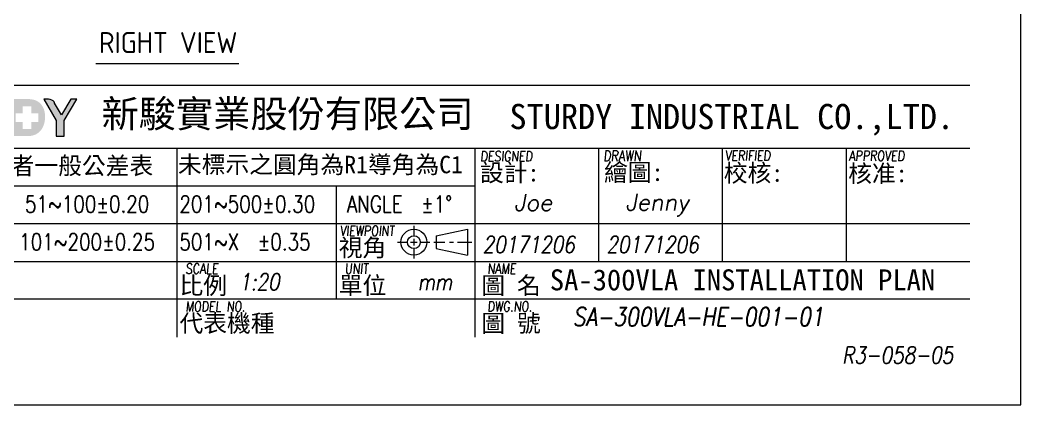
# Model space of a CAD drawing. Header units: millimetres. Extents: x 0 to 5860, y 0 to 4120.
# Drawn here: x 3474 to 5860, y 0 to 917 of the extents above; entities that cross this region are included whole.
import ezdxf

# ---------------------------------------------------------------- set-up
doc = ezdxf.new("R2010")
doc.units = ezdxf.units.MM
doc.layers.get('0').update_dxf_attribs({"lineweight": 15})
for name, color, linetype, lineweight in [('D', 3, 'Continuous', 13), ('F', 7, 'Continuous', 15), ('T', 4, 'Continuous', 15)]:
    doc.layers.add(name, color=color, linetype=linetype, lineweight=lineweight)
doc.styles.get("Standard").update_dxf_attribs({"font": 'kaiu.ttf'})
doc.styles.add('STU25', font='isocp2.shx')
doc.styles.add('Text', font='romans.shx', dxfattribs={"width": 0.8, "oblique": 10})

# ---------------------------------------------------------------- blocks, each defined once
blk = doc.blocks.new('新駿LOGO')
at = {"layer": 'F'}
h = blk.add_hatch(color=256, dxfattribs=at)
edge = h.paths.add_edge_path()
edge.add_spline(control_points=[(-514.87, -439.2), (-514.87, -439.2), (-514.87, -443.62), (-514.87, -443.62)], knot_values=[0, 0, 0, 0, 1, 1, 1, 1], degree=3, periodic=0)
edge.add_spline(control_points=[(-514.87, -443.62), (-514.87, -443.62), (-513.05, -443.62), (-513.05, -443.62)], knot_values=[8, 8, 8, 8, 9, 9, 9, 9], degree=3, periodic=0)
edge.add_spline(control_points=[(-513.05, -443.62), (-512.51, -443.62), (-512.09, -443.52), (-511.79, -443.32)], knot_values=[7, 7, 7, 7, 8, 8, 8, 8], degree=3, periodic=0)
edge.add_spline(control_points=[(-511.79, -443.32), (-511.48, -443.12), (-511.25, -442.85), (-511.09, -442.5)], knot_values=[6, 6, 6, 6, 7, 7, 7, 7], degree=3, periodic=0)
edge.add_spline(control_points=[(-511.09, -442.5), (-510.93, -442.15), (-510.85, -441.76), (-510.85, -441.32)], knot_values=[5, 5, 5, 5, 6, 6, 6, 6], degree=3, periodic=0)
edge.add_spline(control_points=[(-510.85, -441.32), (-510.85, -440.87), (-510.93, -440.49), (-511.1, -440.17)], knot_values=[4, 4, 4, 4, 5, 5, 5, 5], degree=3, periodic=0)
edge.add_spline(control_points=[(-511.1, -440.17), (-511.27, -439.85), (-511.49, -439.61), (-511.78, -439.45)], knot_values=[3, 3, 3, 3, 4, 4, 4, 4], degree=3, periodic=0)
edge.add_spline(control_points=[(-511.78, -439.45), (-512.06, -439.29), (-512.46, -439.2), (-512.97, -439.2)], knot_values=[2, 2, 2, 2, 3, 3, 3, 3], degree=3, periodic=0)
edge.add_spline(control_points=[(-512.97, -439.2), (-512.97, -439.2), (-514.87, -439.2), (-514.87, -439.2)], knot_values=[1, 1, 1, 1, 2, 2, 2, 2], degree=3, periodic=0)
h.paths.add_polyline_path([(-514.34, -441.95), (-513.51, -441.95), (-513.51, -442.77), (-512.48, -442.77), (-512.48, -441.95), (-511.64, -441.95), (-511.64, -440.92), (-512.48, -440.92), (-512.48, -440.07), (-513.51, -440.07), (-513.51, -440.92), (-514.34, -440.92)], flags=16)
h = blk.add_hatch(color=256, dxfattribs=at)
edge = h.paths.add_edge_path()
edge.add_spline(control_points=[(-509.51, -443.62), (-509.51, -443.62), (-509.51, -441.77), (-509.51, -441.77), (-509.51, -441.77), (-511, -439.2), (-511, -439.2), (-511, -439.2), (-510.64, -439.2), (-510.64, -439.2), (-510.64, -439.2), (-510.3, -439.19), (-510.04, -439.32), (-509.79, -439.45), (-509.71, -439.68), (-509.71, -439.68), (-509.71, -439.68), (-508.9, -441.07), (-508.9, -441.07), (-508.9, -441.07), (-507.78, -439.2), (-507.78, -439.2), (-507.78, -439.2), (-507.05, -439.2), (-507.05, -439.2), (-507.05, -439.2), (-508.59, -441.77), (-508.59, -441.77), (-508.59, -441.77), (-508.59, -443.62), (-508.59, -443.62), (-508.59, -443.62), (-509.51, -443.62), (-509.51, -443.62)], knot_values=[0, 0, 0, 0, 1, 1, 1, 2, 2, 2, 3, 3, 3, 4, 4, 4, 5, 5, 5, 6, 6, 6, 7, 7, 7, 8, 8, 8, 9, 9, 9, 10, 10, 10, 11, 11, 11, 11], degree=3, periodic=0)
at = {"layer": 'F', "lineweight": 0}
blk.add_open_spline([(-509.51, -443.62), (-509.51, -443.62), (-509.51, -441.77), (-509.51, -441.77), (-509.51, -441.77), (-511, -439.2), (-511, -439.2), (-511, -439.2), (-510.64, -439.2), (-510.64, -439.2), (-510.64, -439.2), (-510.3, -439.19), (-510.04, -439.32), (-509.79, -439.45), (-509.71, -439.68), (-509.71, -439.68), (-509.71, -439.68), (-508.9, -441.07), (-508.9, -441.07), (-508.9, -441.07), (-507.78, -439.2), (-507.78, -439.2), (-507.78, -439.2), (-507.05, -439.2), (-507.05, -439.2), (-507.05, -439.2), (-508.59, -441.77), (-508.59, -441.77), (-508.59, -441.77), (-508.59, -443.62), (-508.59, -443.62), (-508.59, -443.62), (-509.51, -443.62), (-509.51, -443.62)], degree=3, knots=[0, 0, 0, 0, 1, 1, 1, 2, 2, 2, 3, 3, 3, 4, 4, 4, 5, 5, 5, 6, 6, 6, 7, 7, 7, 8, 8, 8, 9, 9, 9, 10, 10, 10, 11, 11, 11, 11], dxfattribs=at)
at = {"attachment_point": 1, "style": 'STU25'}
for s, insert, char_height in [('{\\f標楷體|b0|i0|c136|p65;新駿實業股份有限公司}', (-504.12, -439.33), 3.25), ('{\\f標楷體|b0|i0|c136|p65;STURDY\\H0.9667x; \\H1.034x;INDUSTRIAL CO.,LTD.}', (-455.51, -439.78), 3)]:
    blk.add_mtext(s, dxfattribs=dict(at, insert=insert, char_height=char_height))

msp = doc.modelspace()

# ---------------------------------------------------------------- linework, layer by layer
at = {"layer": 'D'}
msp.add_line((3655.136, 813.171), (3995.977, 813.171), dxfattribs=at)
at = {"layer": 'F', "color": 7}
for p, q in [((3118.213, 761.787), (5738.213, 761.787)), ((3118.213, 611.787), (5738.213, 611.787)), ((3848.213, 611.787), (3848.213, 161.787)), ((4853.213, 611.787), (4853.213, 341.787)), ((5148.213, 611.787), (5148.213, 341.787)), ((5443.213, 611.787), (5443.213, 341.787)), ((3118.213, 521.787), (4558.213, 521.787)), ((4228.213, 521.787), (4228.213, 251.787)), ((3118.213, 431.787), (5738.213, 431.787)), ((4298.213, 431.787), (5738.213, 431.787)), ((4558.213, 431.787), (5738.213, 431.787)), ((3118.213, 341.787), (5738.213, 341.787)), ((5738.213, 251.787), (3118.213, 251.787))]:
    msp.add_line(p, q, dxfattribs=at)
at = {"layer": 'F'}
msp.add_line((4558.213, 611.787), (4558.213, 161.787), dxfattribs=at)
at = {"layer": 'F', "color": 0}
for p, q in [((4413.13, 426.316), (4413.13, 402.877)), ((4466.587, 402.877), (4541.068, 418.466)), ((4541.068, 418.466), (4541.068, 356.803)), ((4374.448, 387.634), (4397.888, 387.634)), ((4405.427, 387.634), (4420.834, 387.634)), ((4413.13, 395.338), (4413.13, 379.93)), ((4428.373, 387.634), (4451.308, 387.634)), ((4460.833, 387.634), (4487.229, 387.634)), ((4466.587, 402.877), (4466.587, 372.392)), ((4497.873, 387.634), (4507.24, 387.634)), ((4517.279, 387.634), (4551.645, 387.634)), ((4413.13, 372.392), (4413.13, 348.952)), ((4466.587, 372.392), (4541.068, 356.803))]:
    msp.add_line(p, q, dxfattribs=at)
at = {"layer": 'F', "color": 6}
msp.add_lwpolyline([(0, 4120), (0, 0), (5860, 0), (5860, 4120)], close=True, dxfattribs=at)
at = {"layer": 'F', "color": 0}
for radius in [30.832, 15.243]:
    msp.add_circle((4413.13, 387.634), radius, dxfattribs=at)

# ---------------------------------------------------------------- block references
at = {"xscale": 20, "yscale": 20, "zscale": 20}
msp.add_blockref('新駿LOGO', (13751.191, 9512.417), dxfattribs=at)

# ---------------------------------------------------------------- texts
at = {"layer": 'D', "color": 4}
msp.add_text('SA-300VLA INSTALLATION PLAN', height=50, dxfattribs=at).set_placement((4737.142, 272.886))
at = {"layer": 'D', "color": 11, "insert": (3662.731, 887.925), "char_height": 50, "attachment_point": 1}
msp.add_mtext('{\\Fisocp2.shx;RIGHT VIEW}', dxfattribs=at)
at = {"layer": 'F', "lineweight": -3}
for s, height, p in [('未標註者一般公差表', 41.5149, (3282.303, 549.005)), ('未標示之圓角為R1導角為C1', 41.51487, (3850.804, 551.693)), ('設計:', 41.5149, (4570.788, 532.132)), ('繪圖:', 41.5149, (4866.327, 533.272)), ('校核:', 41.5149, (5151.725, 531.5)), ('核准:', 41.5149, (5448.239, 530.388)), ('視角', 41.5149, (4234.112, 353.789)), ('比例', 41.5149, (3854.536, 263.789)), ('單位', 41.5149, (4234.112, 263.789)), ('圖 名', 41.5149, (4573.981, 263.789)), ('代表機種', 41.5149, (3854.536, 173.789)), ('圖 號', 41.5149, (4573.981, 173.789))]:
    msp.add_text(s, height=height, dxfattribs=at).set_placement(p)
at = {"layer": 'F', "color": 1, "lineweight": 15, "style": 'Text', "oblique": 5, "width": 0.8}
for s, height, p in [('DESIGNED', 24, (4571.356, 580.24)), ('DRAWN', 24.9089, (4864.665, 580.686)), ('VERIFIED', 24, (5154.414, 581.8)), ('APPROVED', 24, (5450.004, 581.245)), ('VIEWPOINT', 24, (4236.574, 402.604)), ('SCALE', 24, (3868.767, 312.604)), ('UNIT', 24, (4248.342, 312.604)), ('NAME', 24, (4588.212, 312.604)), ('MODEL NO.', 24, (3868.767, 222.604)), ('DWG.NO.', 24, (4588.212, 222.604))]:
    msp.add_text(s, height=height, dxfattribs=at).set_placement(p)
at = {"layer": 'F', "lineweight": 20, "style": 'Text', "width": 0.8}
for s, p in [('51~100±0.20', (3486.329, 458.232)), ('201~500±0.30', (3854.378, 458.232)), ('ANGLE  ±1%%D', (4253.52, 458.232)), ('101~200±0.25', (3472.541, 368.232)), ('501~X  ±0.35', (3854.378, 368.232))]:
    msp.add_text(s, height=40, dxfattribs=at).set_placement(p)
at = {"layer": 'T', "lineweight": 20, "style": 'Text', "oblique": 10}
for s, p in [('Joe', (4652.001, 462.094)), ('Jenny', (4917.51, 462.748))]:
    msp.add_text(s, height=40, dxfattribs=at).set_placement(p)
at = {"layer": 'T', "lineweight": 20, "style": 'Text', "oblique": 10, "width": 0.8}
for s, height, p in [('20171206', 40, (4577.256, 361.87)), ('20171206', 40, (4872.256, 361.87)), ('1:20', 40, (3997.12, 273.055)), ('mm', 40, (4422.283, 273.168)), ('SA-300VLA-HE-001-01', 44, (4791.788, 188.153))]:
    msp.add_text(s, height=height, dxfattribs=at).set_placement(p)
at = {"layer": 'T', "linetype": 'Continuous', "lineweight": 20, "insert": (5433.702, 138.677), "char_height": 40, "attachment_point": 1, "style": 'Text'}
msp.add_mtext('R3-058-05', dxfattribs=at)

doc.saveas('drawing.dxf')
